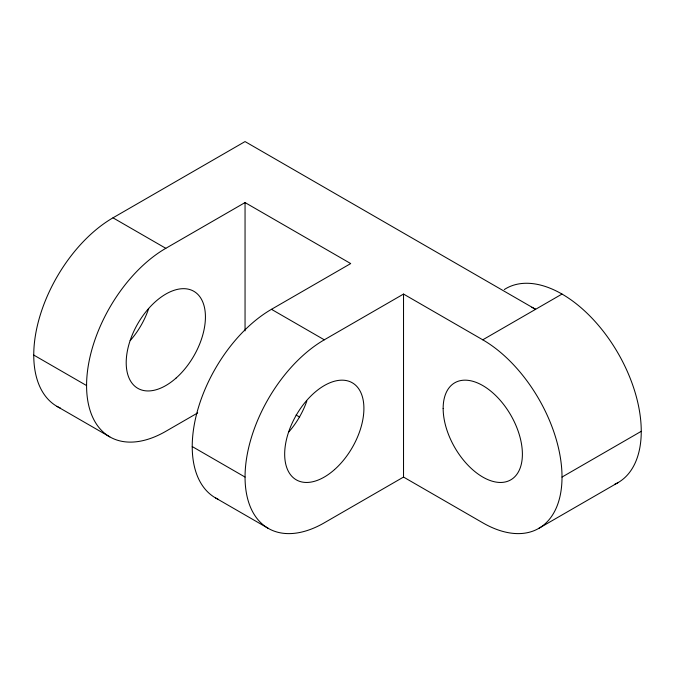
<?xml version="1.0" encoding="UTF-8"?>
<svg xmlns="http://www.w3.org/2000/svg" width="675" height="675" viewBox="0 0 675 675"><rect width="100%" height="100%" fill="white"/><g stroke="black" fill="none" stroke-linecap="round" stroke-linejoin="round"><path stroke-width="1.01" d="M60.497 408.164A112.058 64.699 -60 0 1 38.888 319.697A112.058 64.699 -60 0 1 112.987 217.823L245.05 141.573L535.596 309.319A112.058 64.699 60 0 0 531.849 307.252M197.691 412.914L165.814 431.317A112.058 64.699 -60 0 1 86.577 385.568A112.058 64.699 -60 0 1 165.814 248.316L245.05 202.568L350.705 263.571L271.468 309.319A112.058 64.699 -60 0 0 197.581 410.408A112.058 64.699 -60 0 0 218.067 499.247M245.05 477.065A112.058 64.699 -60 0 1 324.295 339.812L403.532 294.064L482.768 339.812A112.058 64.699 60 0 1 562.013 477.065A112.058 64.699 60 0 1 482.768 522.813L403.532 477.065L324.295 522.813A112.058 64.699 -60 0 1 245.05 477.065L192.232 446.563M482.768 339.812L562.013 294.064M562.013 477.065L641.25 431.317M538.802 528.365L618.038 482.617M112.987 217.823L165.814 248.316M271.468 309.319L324.295 339.812M296.055 415.015L299.7 417.116M33.75 355.067L86.577 385.568M56.962 406.367L109.789 436.868M215.435 497.863L268.262 528.365M403.532 294.064L403.532 477.065M245.05 202.568L245.05 330.877M148.677 308.576A56.033 32.349 -60 0 1 130.191 340.605M306.83 401.026A56.033 32.349 -60 0 1 288.664 432.101M504.292 289.55A112.058 64.699 60 0 1 618.899 354.712A112.058 64.699 60 0 1 614.503 484.414M334.547 469.581A56.033 32.349 -60 0 0 352.308 382.793A56.033 32.349 -60 0 0 286.023 441.568A56.033 32.349 -60 0 0 334.547 469.581M176.065 378.084A56.033 32.349 -60 0 0 193.835 291.296A56.033 32.349 -60 0 0 127.55 350.072A56.033 32.349 -60 0 0 176.065 378.084M443.154 408.442A56.033 32.349 60 0 0 502.58 482.372A56.033 32.349 60 0 0 502.58 403.127A56.033 32.349 60 0 0 443.154 408.442"/></g></svg>
